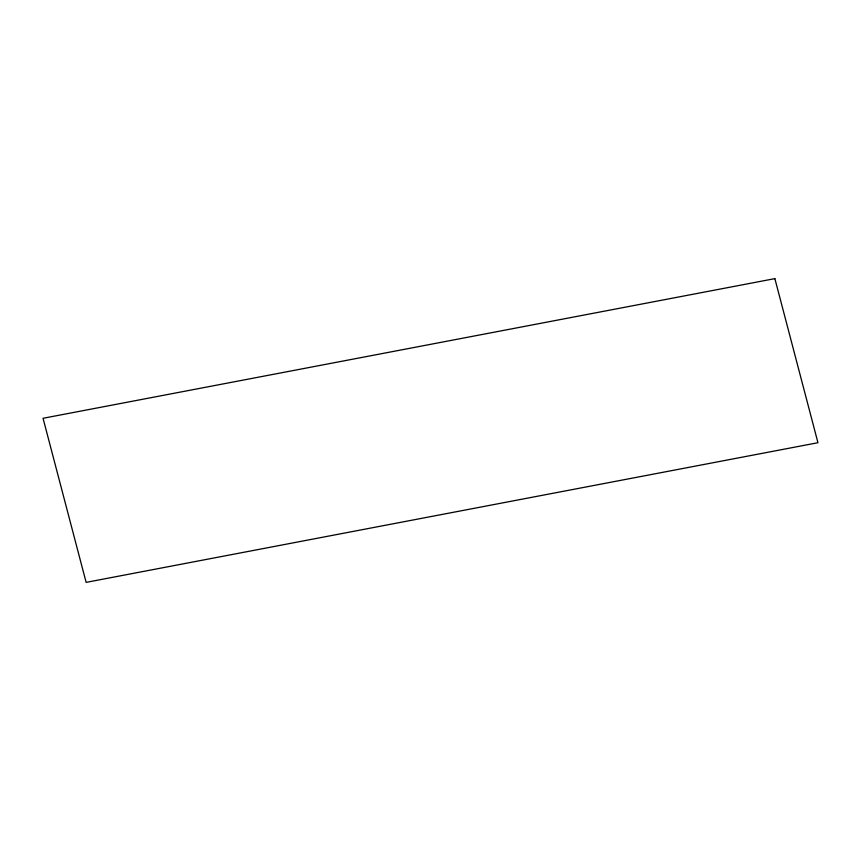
<?xml version="1.0" encoding="UTF-8"?>
<svg xmlns="http://www.w3.org/2000/svg" width="861" height="861" viewBox="0 0 861 861"><rect width="100%" height="100%" fill="white"/><g stroke="black" fill="none" stroke-linecap="round" stroke-linejoin="round"><path stroke-width="1.29" d="M774.868 278.63L43.05 418.285L86.132 582.37L817.95 442.715L774.868 278.63"/></g></svg>
